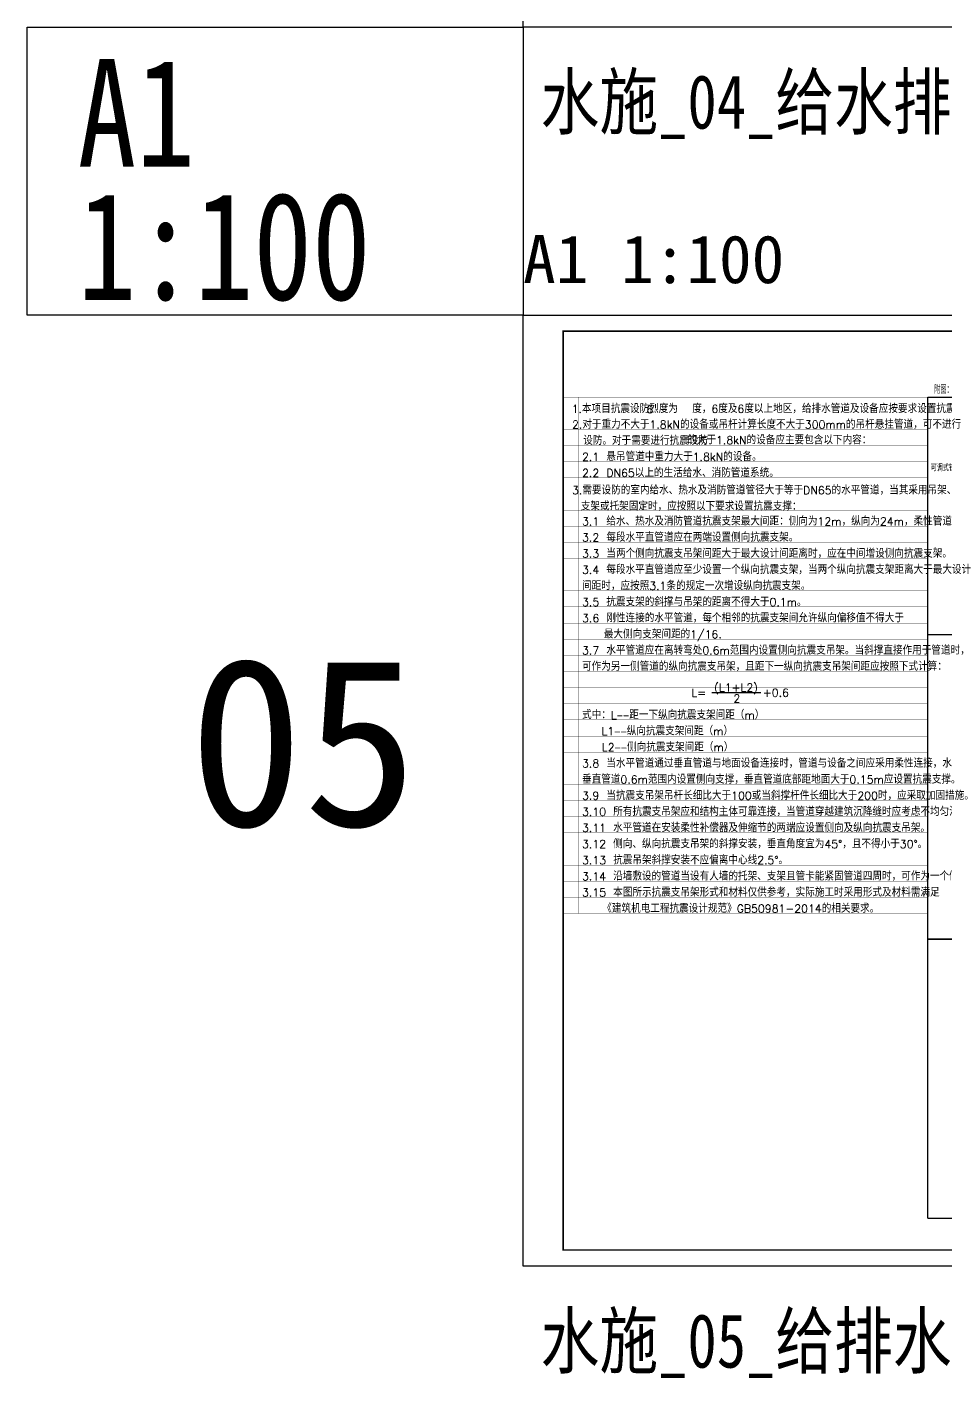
# Model space of a CAD drawing. Extents: x 27938 to 1507990, y 110129 to 923079.
# Drawn here: x 389997 to 447431, y 325863 to 410257 of the extents above; entities that cross this region are included whole.
import ezdxf

# ---------------------------------------------------------------- set-up
doc = ezdxf.new("R2010")
doc.units = 0
doc.header["$LTSCALE"] = 1000
doc.header["$MEASUREMENT"] = 0
for name, color, linetype in [('0s_水标注', 7, 'Continuous'), ('DIM_SYMB', 3, 'Continuous'), ('W_DIM', 4, 'Continuous'), ('WP_TEXTLINE', 107, 'Continuous'), ('图框', 140, 'Continuous'), ('导图字', 7, 'Continuous')]:
    doc.layers.add(name, color=color, linetype=linetype)
doc.layers.add('A-文字', color=3, linetype='Continuous', lineweight=30)
doc.layers.add('yichutu', color=7, linetype='Continuous', true_color=0xffffff, plot=False)
doc.styles.add('_TCH_LABEL', font='simhei.ttf')
doc.styles.add('C', font='simhei.ttf')
doc.styles.add('HZ', font='txt', dxfattribs={"bigfont": 'hztxt'})
doc.styles.add('wwp100', font='txt.shx', dxfattribs={"width": 0.7, "height": 400, "bigfont": 'hztxt.shx'})
doc.styles.add('黑体', font='simhei.ttf')

# ---------------------------------------------------------------- blocks, each defined once
blk = doc.blocks.new('TK')
at = {"layer": '图框'}
blk.add_lwpolyline([(465375, 548714), (549475, 548714), (549475, 489314), (465375, 489314)], close=True, dxfattribs=at)
blk.add_lwpolyline([(465375, 548714), (549475, 548714), (549475, 489314), (465375, 489314)], close=True, dxfattribs=at)
at = {"layer": '图框', "const_width": 100}
blk.add_lwpolyline([(548475, 490314), (548475, 547714), (467875, 547714), (467875, 490314)], close=True, dxfattribs=at)
blk = doc.blocks.new('yct-841-594-84100-59399.9999999999-100-1000.0')
at = {"layer": 'yichutu', "color": 7, "true_color": 0xffffff}
blk.add_lwpolyline([(0, 0), (0, 59400), (84100, 59400), (84100, 0)], close=True, dxfattribs=at)
at = {"layer": 'yichutu', "color": 7, "true_color": 0xffffff, "style": '_TCH_LABEL'}
blk.add_text('A1 1:100', height=3000, dxfattribs=at).set_placement((0, 61400))

msp = doc.modelspace()

# ---------------------------------------------------------------- linework, layer by layer
at = {"color": 7}
for p, q in [((446294.6, 353268), (446294.6, 372277.4)), ((470376.4, 372277.4), (446298.8, 372281.4)), ((446294.6, 353268), (493111.4, 353268)), ((470371.7, 353268), (446294.6, 353268)), ((446294.6, 335847.7), (446294.6, 353268)), ((446292.2, 335847.7), (493109.1, 335847.7))]:
    msp.add_line(p, q, dxfattribs=at)
msp.add_lwpolyline([(446294.6, 387132.7), (458971.8, 387132.7), (458971.8, 372277.4), (446294.6, 372277.4)], close=True)
at = {"layer": '0s_水标注', "const_width": 18}
for points in [[(423517.2, 387132.7), (423517.2, 356892.7)], [(424457.4, 387132.7), (424457.4, 354876.7)], [(446294.6, 367980.7), (423517.2, 367980.7)], [(446294.6, 366972.7), (423517.2, 366972.7)], [(446294.6, 365964.7), (423517.2, 365964.7)], [(446294.6, 364956.7), (423517.2, 364956.7)], [(446294.6, 363948.7), (423517.2, 363948.7)], [(446294.6, 362940.7), (423517.2, 362940.7)], [(446294.6, 361932.7), (423517.2, 361932.7)], [(446294.6, 360924.7), (423517.2, 360924.7)], [(446294.6, 359916.7), (423517.2, 359916.7)], [(446294.6, 359916.7), (423517.2, 359916.7)], [(446294.6, 358908.7), (423517.2, 358908.7)], [(446294.6, 357900.7), (423517.2, 357900.7)], [(446294.6, 356892.7), (423517.2, 356892.7)], [(446294.6, 355884.7), (423517.2, 355884.7)], [(446294.6, 354876.7), (423517.2, 354876.7)]]:
    msp.add_lwpolyline(points, dxfattribs=at)
at = {"layer": '0s_水标注'}
msp.add_lwpolyline([(432802.4, 368694.2), (435858.8, 368694.2)], dxfattribs=at)
at = {"layer": 'A-文字'}
msp.add_lwpolyline([(423497.4, 391257), (494101.5, 391257), (494101.5, 333855.3), (423497.4, 333855.3)], close=True, dxfattribs=at)
at = {"layer": 'WP_TEXTLINE'}
for points, const_width in [([(446294.6, 387132.7), (423517.2, 387132.7)], 18), ([(446294.6, 387132.7), (423517.2, 387132.7)], 15), ([(446294.6, 387132.7), (446294.6, 354876.7)], 18), ([(446294.6, 386124.7), (423517.2, 386124.7)], 18), ([(446294.6, 385116.7), (423517.2, 385116.7)], 18), ([(446294.6, 384108.7), (423517.2, 384108.7)], 18), ([(446294.6, 383100.7), (423517.2, 383100.7)], 18), ([(446294.6, 382092.7), (423517.2, 382092.7)], 18), ([(446294.6, 381084.7), (423517.2, 381084.7)], 18), ([(446294.6, 380076.7), (423517.2, 380076.7)], 18), ([(446294.6, 379068.7), (423517.2, 379068.7)], 18), ([(446294.6, 378060.7), (423517.2, 378060.7)], 18), ([(446294.6, 377052.7), (423517.2, 377052.7)], 18), ([(446294.6, 376044.7), (423517.2, 376044.7)], 18), ([(446294.6, 375036.7), (423517.2, 375036.7)], 18), ([(446294.6, 374028.7), (423517.2, 374028.7)], 18), ([(446294.6, 373020.7), (423517.2, 373020.7)], 18), ([(446294.6, 372012.7), (423517.2, 372012.7)], 18), ([(446294.6, 371004.7), (423517.2, 371004.7)], 18), ([(446294.6, 369996.7), (423517.2, 369996.7)], 18), ([(446294.6, 368988.7), (423517.2, 368988.7)], 18)]:
    msp.add_lwpolyline(points, dxfattribs=dict(at, const_width=const_width))
at = {"layer": '图框', "color": 2}
msp.add_lwpolyline([(420997.4, 392257), (389997.4, 392257), (389997.4, 410257), (420997.4, 410257)], close=True, dxfattribs=at)

# ---------------------------------------------------------------- block references
for p in [(-44377.6, -79056.7), (-44377.6, -156456.7)]:
    msp.add_blockref('TK', p)
at = {"layer": 'yichutu'}
for p in [(420997.4, 410257), (420997.4, 332857)]:
    msp.add_blockref('yct-841-594-84100-59399.9999999999-100-1000.0', p, dxfattribs=at)

# ---------------------------------------------------------------- texts
at = {"style": 'HZ', "width": 0.6}
msp.add_text('附图：抗震吊支架安装详图', height=479.971, dxfattribs=at).set_placement((446692.7, 387351.6))
at = {"layer": '0s_水标注', "style": 'HZ'}
for s, p in [('1.本项目抗震设防烈度为  度，6度及6度以上地区，给排水管道及设备应按要求设置抗震支架系统。', (424036.6, 386151.6)), ('6', (428704, 386124.7)), ('2.对于重力不大于1.8kN的设备或吊杆计算长度不大于300mm的吊杆悬挂管道，可不进行 ', (424058.3, 385169.9)), ('设防。对于需要进行抗震设防', (424758.3, 384161.9)), ('的大于1.8kN的设备应主要包含以下内容：', (431260.1, 384196.6)), ('2.1 悬吊管道中重力大于1.8kN的设备。', (424686.3, 383156.2)), ('2.2 DN65以上的生活给水、消防管道系统。', (424686.3, 382148.2)), ('3.需要设防的室内给水、热水及消防管道管径大于等于DN65的水平管道，当其采用吊架、 ', (424058.3, 381064.4)), ('支架或托架固定时，应按照以下要求设置抗震支撑：', (424605.3, 380056.4)), ('3.1 给水、热水及消防管道抗震支架最大间距：侧向为12m，纵向为24m，柔性管道减半。', (424686.3, 379124.2)), ('3.2 每段水平直管道应在两端设置侧向抗震支架。', (424686.3, 378116.2)), ('3.3 当两个侧向抗震支吊架间距大于最大设计间距离时，应在中间增设侧向抗震支架。', (424686.3, 377108.2)), ('3.4 每段水平直管道应至少设置一个纵向抗震支架，当两个纵向抗震支架距离大于最大设计 ', (424686.3, 376100.2)), ('间距时，应按照3.1条的规定一次增设纵向抗震支架。', (424686.3, 375092.2)), ('3.5 抗震支架的斜撑与吊架的距离不得大于0.1m。', (424686.3, 374084.2)), ('3.6 刚性连接的水平管道，每个相邻的抗震支架间允许纵向偏移值不得大于 ', (424686.3, 373076.2)), ('最大侧向支架间距的1/16.', (426046.3, 372068.2)), ('3.7 水平管道应在离转弯处0.6m范围内设置侧向抗震支吊架。当斜撑直接作用于管道时， ', (424686.3, 371060.2)), ('可作为另一侧管道的纵向抗震支吊架，且距下一纵向抗震支吊架间距应按照下式计算：', (424686.3, 370052.2)), ('L=', (431516.8, 368420.8)), ('(L1+L2)', (432939.3, 368742.8)), ('+0.6', (435984.9, 368420.8)), ('2', (434139.3, 368057.7)), ('式中：L——距一下纵向抗震支架间距（m）', (424686.3, 367028.2)), ('L1——纵向抗震支架间距（m）', (425903.5, 366020.2)), ('L2——侧向抗震支架间距（m）', (425920.6, 365012.2)), ('3.8 当水平管道通过垂直管道与地面设备连接时，管道与设备之间应采用柔性连接，水平管道距 ', (424686.3, 364004.2)), ('垂直管道0.6m范围内设置侧向支撑，垂直管道底部距地面大于0.15m应设置抗震支撑。', (424686.3, 362996.2)), ('3.9 当抗震支吊架吊杆长细比大于100或当斜撑杆件长细比大于200时，应采取加固措施。', (424686.3, 361988.2)), ('3.10 所有抗震支吊架应和结构主体可靠连接，当管道穿越建筑沉降缝时应考虑不均匀沉降的影响。', (424686.3, 360980.2)), ('3.11 水平管道在安装柔性补偿器及伸缩节的两端应设置侧向及纵向抗震支吊架。', (424686.3, 359972.2)), ('3.12 侧向、纵向抗震支吊架的斜撑安装，垂直角度宜为45°，且不得小于30°。', (424686.3, 358964.2)), ('3.13 抗震吊架斜撑安装不应偏离中心线2.5°。', (424686.3, 357956.2)), ('3.14 沿墙敷设的管道当设有人墙的托架、支架且管卡能紧固管道四周时，可作为一个侧向抗震支撑。', (424686.3, 356948.2)), ('3.15 本图所示抗震支吊架形式和材料仅供参考，实际施工时采用形式及材料需满足 ', (424686.3, 355940.2)), ('《建筑机电工程抗震设计规范》GB50981-2014的相关要求。', (425948.8, 354932.2))]:
    msp.add_text(s, height=500, dxfattribs=at).set_placement(p)
at = {"layer": 'DIM_SYMB', "color": 6, "style": 'C'}
msp.add_text('05', height=10514.77, dxfattribs=at).set_placement((400114.3, 360340.8))
at = {"layer": 'W_DIM', "color": 7, "style": 'wwp100', "width": 0.7}
msp.add_text('可调式铰链A', height=400, dxfattribs=at).set_placement((446479.9, 382514.4))
at = {"layer": '图框', "color": 2, "style": '黑体', "width": 0.8}
for s, p in [('A1', (393160.6, 401539.7)), ('1:100', (393160.6, 393213.6))]:
    msp.add_text(s, height=6729.45, dxfattribs=at).set_placement(p)
at = {"layer": '导图字', "color": 1, "style": '黑体', "width": 0.8}
for s, p in [('水施_04_给水排水施工图设计说明（三）_A1', (422098.4, 403908.6)), ('水施_05_给排水抗震设计说明及支架安装示意图_A1', (422098.4, 326508.6))]:
    msp.add_text(s, height=3364.726, dxfattribs=at).set_placement(p)

doc.saveas('drawing.dxf')
